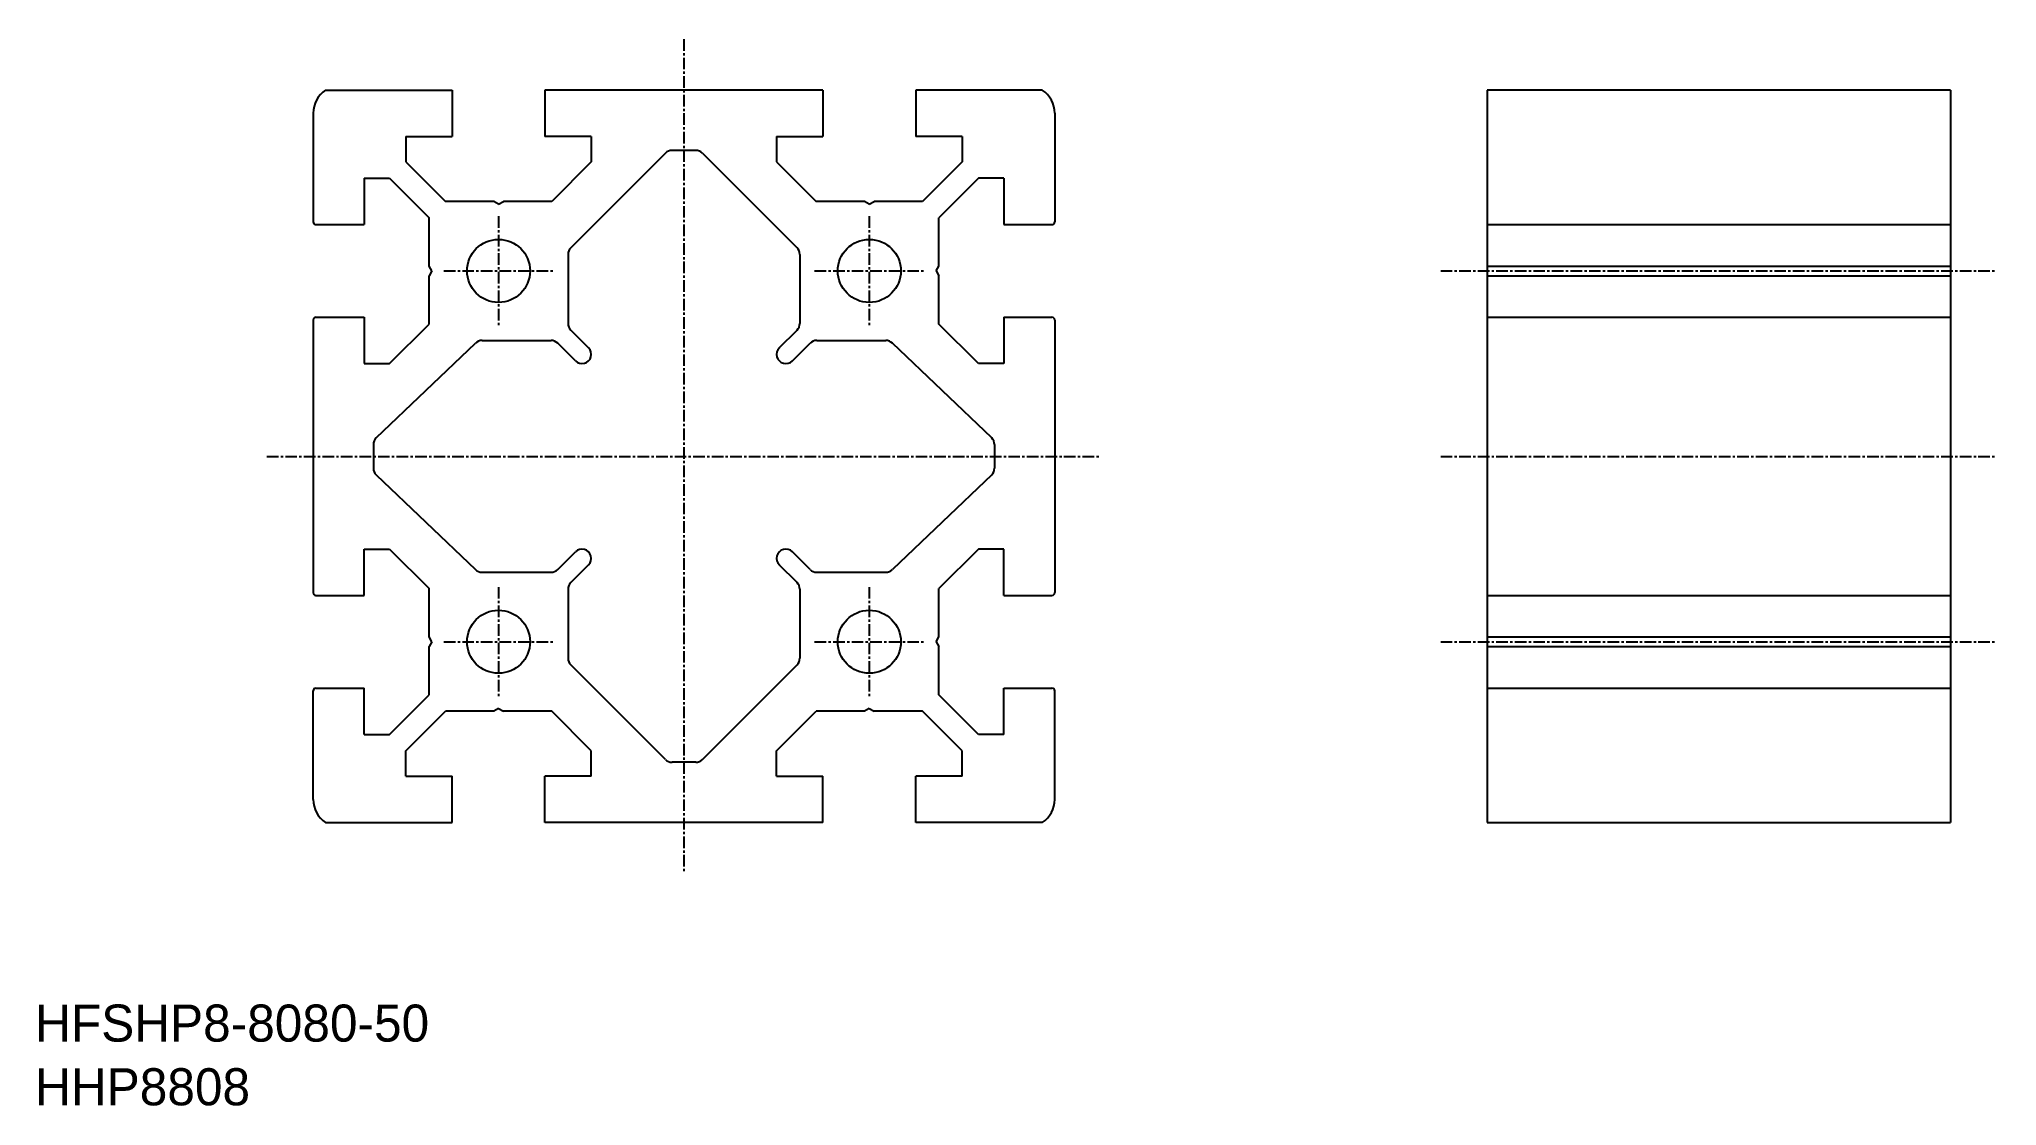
# Model space of a CAD drawing. Extents: x 0 to 212, y 0 to 115.
import ezdxf

# ---------------------------------------------------------------- set-up
doc = ezdxf.new("R2010")
doc.units = 0
doc.linetypes.add('CENTER', pattern=[2, 1.25, -0.25, 0.25, -0.25])
doc.layers.get('0').update_dxf_attribs({"linetype": 'CONTINUOUS'})
doc.layers.add('CENTER', color=1, linetype='CENTER')

msp = doc.modelspace()

# ---------------------------------------------------------------- linework, layer by layer
at = {"color": 7, "linetype": 'CONTINUOUS'}
for p, q in [((31.34, 109.5), (45, 109.5)), ((45, 109.5), (45, 104.5)), ((85, 109.5), (55, 109.5)), ((55, 109.5), (55, 104.5)), ((85, 109.5), (85, 104.5)), ((108.66, 109.5), (95, 109.5)), ((95, 109.5), (95, 104.5)), ((156.64, 109.5), (156.64, 30.5)), ((206.64, 109.5), (156.64, 109.5)), ((206.64, 109.5), (206.64, 30.5)), ((30, 107), (30, 95.3)), ((110, 107), (110, 95.3)), ((40, 104.5), (40, 101.77)), ((40, 104.5), (45, 104.5)), ((60, 104.5), (55, 104.5)), ((60, 104.5), (60, 101.77)), ((80, 104.5), (85, 104.5)), ((80, 104.5), (80, 101.77)), ((100, 104.5), (95, 104.5)), ((100, 104.5), (100, 101.77)), ((40, 101.77), (44.27, 97.5)), ((60, 101.77), (55.73, 97.5)), ((68.01, 102.71), (57.79, 92.49)), ((71.28, 103), (68.72, 103)), ((71.99, 102.71), (82.21, 92.49)), ((80, 101.77), (84.27, 97.5)), ((100, 101.77), (95.73, 97.5)), ((35.5, 100), (38.23, 100)), ((35.5, 100), (35.5, 95)), ((38.23, 100), (42.5, 95.73)), ((101.77, 100), (97.5, 95.73)), ((104.5, 100), (101.77, 100)), ((104.5, 100), (104.5, 95)), ((49.48, 97.5), (44.27, 97.5)), ((50, 97.2), (49.48, 97.5)), ((50, 97.2), (50.52, 97.5)), ((55.73, 97.5), (50.52, 97.5)), ((89.48, 97.5), (84.27, 97.5)), ((90, 97.2), (89.48, 97.5)), ((90, 97.2), (90.52, 97.5)), ((95.73, 97.5), (90.52, 97.5)), ((42.5, 90.52), (42.5, 95.73)), ((97.5, 90.52), (97.5, 95.73)), ((30.3, 95), (35.5, 95)), ((104.5, 95), (109.7, 95)), ((156.64, 95), (206.64, 95)), ((57.5, 91.78), (57.5, 84.33)), ((82.5, 91.78), (82.5, 84.33)), ((42.8, 90), (42.5, 90.52)), ((42.8, 90), (42.5, 89.48)), ((42.5, 84.27), (42.5, 89.48)), ((97.2, 90), (97.5, 90.52)), ((97.2, 90), (97.5, 89.48)), ((97.5, 84.27), (97.5, 89.48)), ((156.64, 90.52), (206.64, 90.52)), ((156.64, 89.48), (206.64, 89.48)), ((30, 84.7), (30, 55.3)), ((30.3, 85), (35.5, 85)), ((35.5, 85), (35.5, 80)), ((104.5, 85), (104.5, 80)), ((104.5, 85), (109.7, 85)), ((110, 84.7), (110, 55.3)), ((156.64, 85), (206.64, 85)), ((38.23, 80), (42.5, 84.27)), ((48.22, 82.5), (55.67, 82.5)), ((59.71, 81.71), (57.79, 83.62)), ((80.29, 81.71), (82.21, 83.62)), ((84.33, 82.5), (91.78, 82.5)), ((101.77, 80), (97.5, 84.27)), ((36.79, 71.99), (47.51, 82.21)), ((58.29, 80.29), (56.38, 82.21)), ((81.71, 80.29), (83.62, 82.21)), ((103.21, 71.99), (92.49, 82.21)), ((35.5, 80), (38.23, 80)), ((104.5, 80), (101.77, 80)), ((36.5, 71.28), (36.5, 68.72)), ((103.5, 71.28), (103.5, 68.72)), ((36.79, 68.01), (47.51, 57.79)), ((103.21, 68.01), (92.49, 57.79)), ((35.5, 60), (38.23, 60)), ((35.5, 55), (35.5, 60)), ((38.23, 60), (42.5, 55.73)), ((56.38, 57.79), (58.29, 59.71)), ((83.62, 57.79), (81.71, 59.71)), ((101.77, 60), (97.5, 55.73)), ((104.5, 60), (101.77, 60)), ((104.5, 55), (104.5, 60)), ((48.22, 57.5), (55.67, 57.5)), ((57.79, 56.38), (59.71, 58.29)), ((82.21, 56.38), (80.29, 58.29)), ((84.33, 57.5), (91.78, 57.5)), ((30.3, 55), (35.5, 55)), ((42.5, 50.52), (42.5, 55.73)), ((57.5, 55.67), (57.5, 48.22)), ((82.5, 55.67), (82.5, 48.22)), ((97.5, 50.52), (97.5, 55.73)), ((104.5, 55), (109.7, 55)), ((156.64, 55), (206.64, 55)), ((42.8, 50), (42.5, 50.52)), ((42.8, 50), (42.5, 49.48)), ((42.5, 44.27), (42.5, 49.48)), ((97.2, 50), (97.5, 50.52)), ((97.2, 50), (97.5, 49.48)), ((97.5, 44.27), (97.5, 49.48)), ((156.64, 50.52), (206.64, 50.52)), ((156.64, 49.48), (206.64, 49.48)), ((68.01, 37.29), (57.79, 47.51)), ((71.99, 37.29), (82.21, 47.51)), ((30, 33), (30, 44.7)), ((30.3, 45), (35.5, 45)), ((35.5, 40), (35.5, 45)), ((104.5, 40), (104.5, 45)), ((104.5, 45), (109.7, 45)), ((110, 33), (110, 44.7)), ((156.64, 45), (206.64, 45)), ((38.23, 40), (42.5, 44.27)), ((40, 38.23), (44.27, 42.5)), ((49.48, 42.5), (44.27, 42.5)), ((50, 42.8), (49.48, 42.5)), ((50, 42.8), (50.52, 42.5)), ((55.73, 42.5), (50.52, 42.5)), ((60, 38.23), (55.73, 42.5)), ((80, 38.23), (84.27, 42.5)), ((89.48, 42.5), (84.27, 42.5)), ((90, 42.8), (89.48, 42.5)), ((90, 42.8), (90.52, 42.5)), ((95.73, 42.5), (90.52, 42.5)), ((100, 38.23), (95.73, 42.5)), ((101.77, 40), (97.5, 44.27)), ((35.5, 40), (38.23, 40)), ((40, 35.5), (40, 38.23)), ((60, 35.5), (60, 38.23)), ((80, 35.5), (80, 38.23)), ((100, 35.5), (100, 38.23)), ((104.5, 40), (101.77, 40)), ((71.28, 37), (68.72, 37)), ((40, 35.5), (45, 35.5)), ((45, 30.5), (45, 35.5)), ((60, 35.5), (55, 35.5)), ((55, 30.5), (55, 35.5)), ((80, 35.5), (85, 35.5)), ((85, 30.5), (85, 35.5)), ((100, 35.5), (95, 35.5)), ((95, 30.5), (95, 35.5)), ((31.34, 30.5), (45, 30.5)), ((85, 30.5), (55, 30.5)), ((108.66, 30.5), (95, 30.5)), ((156.64, 30.5), (206.64, 30.5))]:
    msp.add_line(p, q, dxfattribs=at)
for centre in [(50, 90), (90, 90), (50, 50), (90, 50)]:
    msp.add_circle(centre, 3.4, dxfattribs=at)
for centre, radius, start, end in [((33, 107), 3, 123.5573, 180), ((107, 107), 3, 360, 56.4427), ((68.72, 102), 1, 90, 135), ((71.28, 102), 1, 45, 90), ((30.3, 95.3), 0.3, 180, 270), ((109.7, 95.3), 0.3, 270, 0), ((58.5, 91.78), 1, 135, 180), ((81.5, 91.78), 1, 0, 45), ((30.3, 84.7), 0.3, 90, 180), ((109.7, 84.7), 0.3, 360, 90), ((48.22, 81.5), 1, 90, 135), ((55.67, 81.5), 1, 45, 90), ((58.5, 84.33), 1, 180, 225), ((81.5, 84.33), 1, 315, 0), ((84.33, 81.5), 1, 90, 135), ((91.78, 81.5), 1, 45, 90), ((59, 81), 1, 225, 45.0656), ((81, 81), 1, 135, 315.0001), ((37.5, 71.28), 1, 135, 180), ((102.5, 71.28), 1, 0, 45), ((37.5, 68.72), 1, 180, 225), ((102.5, 68.72), 1, 315, 0), ((59, 59), 1, 314.9999, 135), ((81, 59), 1, 45, 225.0656), ((48.22, 58.5), 1, 225, 270), ((55.67, 58.5), 1, 270, 315), ((84.33, 58.5), 1, 225.0033, 270.0001), ((91.78, 58.5), 1, 270, 315), ((30.3, 55.3), 0.3, 180, 270), ((58.5, 55.67), 1, 135, 180), ((81.5, 55.67), 1, 0, 45), ((109.7, 55.3), 0.3, 270, 0), ((58.5, 48.22), 1, 180, 225), ((81.5, 48.22), 1, 315, 0), ((30.3, 44.7), 0.3, 90, 180), ((109.7, 44.7), 0.3, 360, 90), ((68.72, 38), 1, 225, 270), ((71.28, 38), 1, 270, 315), ((33, 33), 3, 180, 236.4427), ((107, 33), 3, 303.5573, 0)]:
    msp.add_arc(centre, radius, start, end, dxfattribs=at)
at = {"layer": 'CENTER', "color": 1, "linetype": 'CENTER'}
for p, q in [((70, 115), (70, 25)), ((50, 95.9), (50, 84.1)), ((90, 95.9), (90, 84.1)), ((44.1, 90), (55.9, 90)), ((84.1, 90), (95.9, 90)), ((151.64, 90), (211.64, 90)), ((25, 70), (115, 70)), ((151.64, 70), (211.64, 70)), ((50, 55.9), (50, 44.1)), ((90, 55.9), (90, 44.1)), ((44.1, 50), (55.9, 50)), ((84.1, 50), (95.9, 50)), ((151.64, 50), (211.64, 50))]:
    msp.add_line(p, q, dxfattribs=at)

# ---------------------------------------------------------------- texts
at = {"color": 7, "linetype": 'CONTINUOUS'}
for s, p in [('HFSHP8-8080-50', (0, 6.87)), ('HHP8808', (0, 0))]:
    msp.add_text(s, height=4, dxfattribs=at).set_placement(p)

doc.saveas('drawing.dxf')
